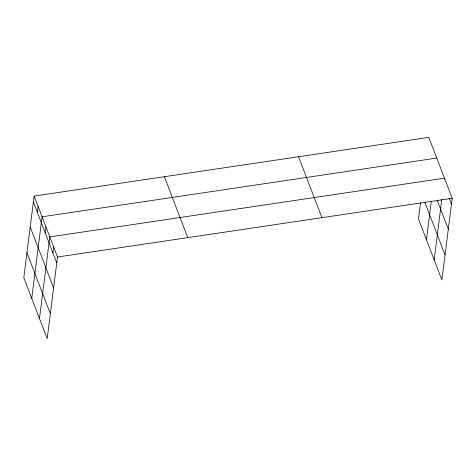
<?xml version="1.0" encoding="UTF-8"?>
<svg xmlns="http://www.w3.org/2000/svg" width="476" height="476" viewBox="0 0 476 476"><rect width="100%" height="100%" fill="white"/><g stroke="black" fill="none" stroke-linecap="round" stroke-linejoin="round"><path stroke-width="0.71" d="M34.111 196.088L23.8 277.722L47.201 338.644L57.519 257.016L34.111 196.088L428.799 137.356L452.2 198.278L441.889 279.912L418.481 218.984L420.528 202.818M37.342 212.373L38.092 206.447M31.755 298.434L42.072 216.806L436.754 158.068M45.184 232.782L45.934 226.856M39.478 318.539L49.796 236.911L444.477 178.173L444.31 179.488M52.907 252.887L53.657 246.961M426.442 239.702L431.22 201.848M434.166 259.807L441.782 199.527M57.519 257.016L452.2 198.278M449.136 198.171L451.45 204.204M437.224 200.366L448.297 229.188M424.824 202.288L445.042 254.928M298.553 156.735L321.954 217.663M164.357 176.709L187.764 237.631M33.362 202.014L56.769 262.936M30.208 226.998L53.609 287.92M26.953 252.738L50.361 313.66"/></g></svg>
